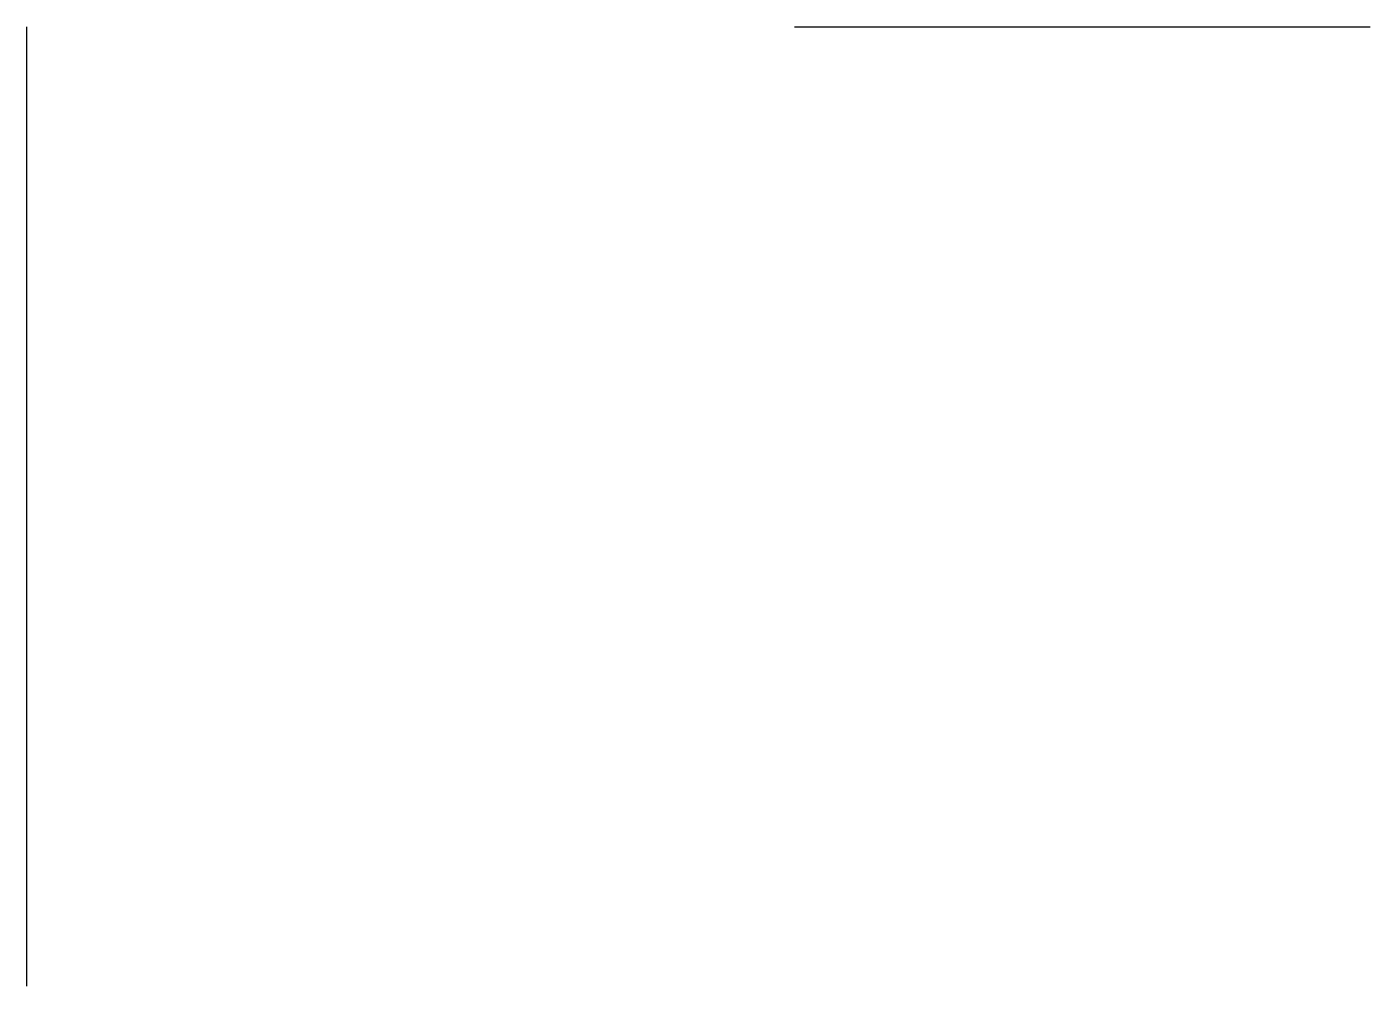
# Model space of a CAD drawing. Header units: inches. Extents: x 0 to 7, y 0 to 5.
import ezdxf

# ---------------------------------------------------------------- set-up
doc = ezdxf.new("R2010")
doc.units = ezdxf.units.IN
doc.layers.get('0').update_dxf_attribs({"linetype": 'CONTINUOUS'})

msp = doc.modelspace()

# ---------------------------------------------------------------- linework, layer by layer
for p, q in [((0, 0), (0, 5)), ((4, 5), (7, 5))]:
    msp.add_line(p, q)

doc.saveas('drawing.dxf')
